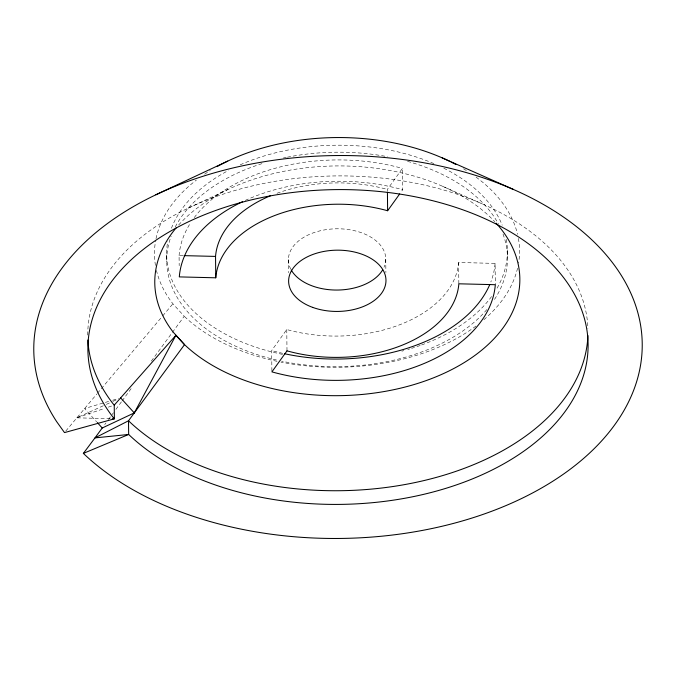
<?xml version="1.0" encoding="UTF-8"?>
<svg xmlns="http://www.w3.org/2000/svg" width="676" height="676" viewBox="0 0 676 676"><rect width="100%" height="100%" fill="white"/><g stroke="black" fill="none" stroke-linecap="round" stroke-linejoin="round"><path stroke-width="0.51" stroke-dasharray="3.38 2.54" d="M387.416 191.401L387.399 189.364L402.49 168.349L402.719 189.728L400.902 192.254M271.887 370.854L271.676 350.557L286.768 329.542A121.697 76.582 -0.6 0 0 458.624 262.491L495.094 263.395L495.314 284.706M104.721 424.613L105.963 422.923M108.447 419.534L113.416 412.766M115.9 409.377L121.494 401.755M122.111 400.91L131.431 388.218M151.306 361.128L171.805 333.192M172.431 332.347L184.227 316.267L172.912 303.786A182.545 114.878 -0.6 0 1 156.477 270.535M65.8 431.043L96.812 394.032M97.488 393.221L162.046 316.681M162.722 315.878L172.912 303.786M188.114 208.183L228.023 189.474M110.205 418.714L76.76 417.81L105.38 404.814M106.335 404.383L112.064 401.789M113.01 401.35L117.785 399.186M76.76 417.81L104.374 408.481M108.321 407.146L112.267 405.811M108.625 401.434L84.584 408.532L96.584 421.773M112.63 400.251L118.646 398.477M183.247 255.621L179.072 255.52L179.182 265.702M442.586 186.289L482.106 203.814M507.363 249.9L507.431 256.888M458.624 262.491L458.852 283.802M385.759 259.339L385.895 272.572M288.407 259.5L288.542 272.741M286.768 329.542L286.996 350.852M166.659 254.962L166.727 261.95M87.745 335.059A250.12 157.407 -0.6 0 1 335.245 175.929A250.12 157.407 -0.6 0 1 587.917 328.612M503.003 234.031A170.377 107.222 -0.6 0 1 493.294 301.226M486.847 309.591A170.377 107.222 -0.6 0 1 281.554 361.136M276.518 360.021A170.377 107.222 -0.6 0 1 171.155 236.152M175.287 226.866A170.377 107.222 -0.6 0 1 262.457 163.499M283.252 158.032A170.377 107.222 -0.6 0 1 286.311 157.39M287.334 157.187A170.377 107.222 -0.6 0 1 387.525 156.688M407.527 161.344A170.377 107.222 -0.6 0 1 498.381 223.883M518.399 238.408A182.545 114.878 -0.6 0 1 518.577 263.108M517.554 268.228A182.545 114.878 -0.6 0 1 483.889 319.706M475.972 326.043A182.545 114.878 -0.6 0 1 280.979 362.116M277.025 361.314A182.545 114.878 -0.6 0 1 184.227 316.267M155.446 265.431A182.545 114.878 -0.6 0 1 155.615 240.724M156.012 238.679A182.545 114.878 -0.6 0 1 196.412 180.053M204.608 174.188A182.545 114.878 -0.6 0 1 210.261 170.563M463.491 168.797A182.545 114.878 -0.6 0 1 467.564 171.315M476.065 177.129A182.545 114.878 -0.6 0 1 517.546 234.327M178.625 225.024A182.545 114.878 -0.6 0 1 336.107 165.933A182.545 114.878 -0.6 0 1 494.781 221.711M290.764 269.124A48.68 30.631 -0.6 0 1 336.031 228.801A48.68 30.631 -0.6 0 1 384.01 267.274M506.307 239.346A170.377 107.222 -0.6 0 1 496.252 289.539M491.57 296.553A170.377 107.222 -0.6 0 1 421.106 345.149M420.168 345.487A170.377 107.222 -0.6 0 1 411.633 348.351M409.707 348.943A170.377 107.222 -0.6 0 1 407.763 349.526M403.842 350.633A170.377 107.222 -0.6 0 1 401.874 351.165M282.492 354.368A170.377 107.222 -0.6 0 1 167.716 241.509M171.434 228.226A170.377 107.222 -0.6 0 1 228.463 170.47M240.225 164.8A170.377 107.222 -0.6 0 1 434.398 163.829M443.819 168.214A170.377 107.222 -0.6 0 1 502.209 225.176M277.016 193.26A121.697 76.582 -0.6 0 1 387.399 189.441M495.094 263.395A158.201 99.558 -0.6 0 1 490.835 281.968M282.712 353.337A158.201 99.558 -0.6 0 1 271.676 350.557M179.081 255.587A158.201 99.558 -0.6 0 1 190.784 222.531M194.24 217.604A158.201 99.558 -0.6 0 1 402.49 168.425M245.27 200.409A158.201 99.558 -0.6 0 1 402.719 189.728"/><path stroke-width="1.01" d="M87.872 340.003A250.12 157.407 -0.6 0 0 113.01 403.69L114.236 405.144L114.379 418.824L64.507 432.598L56.683 421.672A304.242 191.46 -0.6 0 1 359.345 155.869A304.242 191.46 -0.6 0 1 600.339 442.298A304.242 191.46 -0.6 0 1 83.368 453.393L94.978 437.896L128.516 420.785L134.279 412.909L175.887 335.338L184.531 344.633A182.545 114.878 -0.6 0 0 432.353 378.281A182.545 114.878 -0.6 0 0 496.057 223.088M242.591 201.651A158.201 99.558 -0.6 0 0 179.301 276.898L215.762 277.802A121.697 76.582 -0.6 0 1 387.618 210.751L399.693 193.936M176.174 227.846A182.545 114.878 -0.6 0 0 173.217 332.161L184.531 344.633L134.279 412.909L102.237 428.001L94.978 437.896L128.66 434.465A250.12 157.407 -0.6 0 0 556.28 422.466A250.12 157.407 -0.6 0 0 345.081 189.61A250.12 157.407 -0.6 0 0 113.154 417.371L114.379 418.824L112.292 418.774M114.236 405.144L175.887 335.338M155.852 194.789L227.719 161.108M83.368 453.393L128.66 434.465L128.516 420.785A250.12 157.407 -0.6 0 0 406.369 484.278A250.12 157.407 -0.6 0 0 587.9 335.533M184.286 255.646L215.543 256.415A121.697 76.582 -0.6 0 1 270.493 195.736M442.29 157.914L513.464 189.474M120.649 397.885L134.279 412.909M97.293 422.551L102.237 428.001M387.433 192.423L387.618 210.751M215.543 256.415L215.762 277.802M489.77 284.571A158.201 99.558 -0.6 0 1 284.579 353.742M217.021 166.617A182.545 114.878 -0.6 0 1 450.546 161.758M451.441 162.206A182.545 114.878 -0.6 0 1 455.852 164.479M382.7 269.817A48.68 30.631 -0.6 0 1 336.724 290.055A48.68 30.631 -0.6 0 1 291.221 269.969M286.996 350.852L271.896 371.868A158.201 99.558 -0.6 0 0 495.314 284.706L458.852 283.802A121.697 76.582 -0.6 0 1 286.996 350.852M312.658 307.377A48.68 30.631 -0.6 0 0 385.979 280.717A48.68 30.631 -0.6 0 0 313.284 254.311A48.68 30.631 -0.6 0 0 312.658 307.377"/></g></svg>
